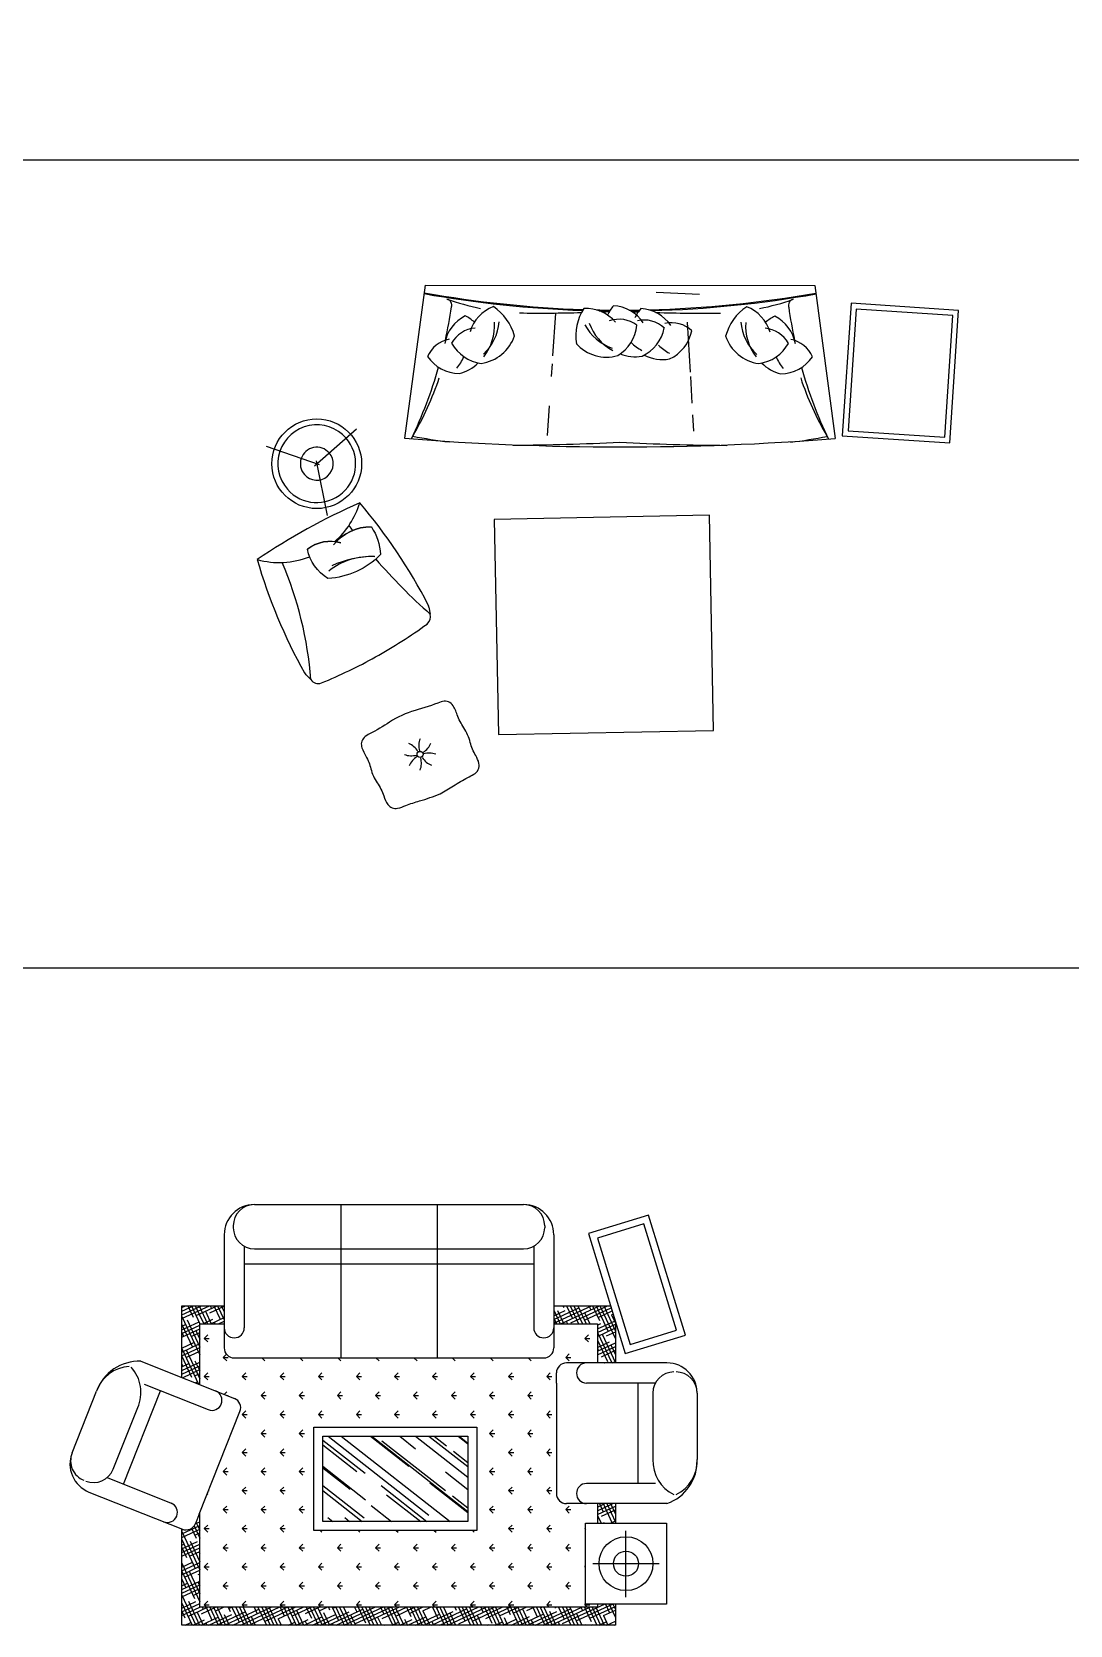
# Model space of a CAD drawing. Header units: millimetres. Extents: x -30782 to 40110, y 35885 to 73818.
# Drawn here: x 5437 to 11224, y 46208 to 55090 of the extents above; entities that cross this region are included whole.
import ezdxf

# ---------------------------------------------------------------- set-up
doc = ezdxf.new("R2010")
doc.units = ezdxf.units.MM
doc.layers.add('www.cad-blocks.net', color=7, linetype='Continuous')

# ---------------------------------------------------------------- blocks, each defined once
blk = doc.blocks.new('A$C0782773B')
for p, q in [((1027.2, 2344.2), (2528, 2344.2)), ((1508.8, 2344.2), (1508.8, 1489.7)), ((2046.4, 2344.2), (2046.4, 1489.7)), ((909.6, 2226.6), (909.6, 2215.4)), ((2645.6, 2226.6), (2645.6, 2215.4)), ((859.2, 2176.2), (859.2, 1545.7)), ((2696, 2176.2), (2696, 1545.7)), ((971.2, 2111.9), (971.2, 1657.7)), ((1027.2, 2097.8), (2528, 2097.8)), ((2584, 2111.9), (2584, 1657.7)), ((971.2, 2013.8), (2584, 2013.8)), ((395.3, 1470.7), (915.7, 1263.8)), ((915.2, 1489.7), (2640, 1489.7)), ((3326.7, 1461.7), (2766.7, 1461.7)), ((413.6, 1342.9), (770.2, 1201.1)), ((2710.7, 1349.7), (2710.7, 1405.7)), ((2710.7, 1349.7), (2710.7, 733.3)), ((3262.5, 1349.7), (2878.7, 1349.7)), ((3164.3, 1349.7), (3164.3, 789.3)), ((11.5, 960), (148, 1303.4)), ((297.8, 785.9), (504.9, 1306.6)), ((3248.3, 1293.7), (3248.3, 924.1)), ((3494.7, 1293.7), (3494.7, 924.1)), ((240.4, 868.9), (377, 1212.4)), ((719.3, 618.3), (947, 1191)), ((206.6, 822.1), (563.2, 680.3)), ((105.5, 741.8), (625.9, 534.9)), ((3262.5, 789.3), (2878.7, 789.3)), ((3326.7, 677.3), (2766.7, 677.3)), ((719.3, 618.3), (698.6, 566.2)), ((2873.3, 567.7), (3323.3, 567.7)), ((2873.3, 117.7), (2873.3, 567.7)), ((3323.3, 567.7), (3323.3, 117.7)), ((3098.3, 156.5), (3098.3, 526.4)), ((2914.5, 342.7), (3284.1, 342.7)), ((3323.3, 117.7), (2873.3, 117.7))]:
    blk.add_line(p, q)
at = {"linetype": 'Continuous'}
for p, q in [((3223.5, 2286.1), (2888.9, 2183.3)), ((3197, 2236.1), (2938.9, 2156.8)), ((3379.1, 1643.5), (3197, 2236.1)), ((3429.1, 1617), (3223.5, 2286.1)), ((2888.9, 2183.3), (3094.6, 1514.2)), ((2938.9, 2156.8), (3121.1, 1564.2)), ((622.9, 1770.7), (643.4, 1780.2)), ((622.9, 1750), (687.8, 1780.2)), ((622.9, 1729.3), (732.1, 1780.2)), ((622.9, 1380.2), (622.9, 1780.2)), ((622.9, 1780.2), (859.2, 1780.2)), ((627.3, 1710.7), (776.5, 1780.2)), ((636.3, 1780.2), (637.5, 1777.5)), ((657, 1780.2), (686.2, 1717.5)), ((677.6, 1780.2), (724.3, 1680.2)), ((698.3, 1780.2), (745, 1680.2)), ((703.2, 1725.4), (820.8, 1780.2)), ((719, 1780.2), (765.7, 1680.2)), ((779.1, 1740.1), (859.2, 1777.4)), ((781.1, 1780.2), (788.2, 1765)), ((801.8, 1780.2), (836.9, 1705)), ((822.5, 1780.2), (859.2, 1701.5)), ((843.2, 1780.2), (859.2, 1745.8)), ((2696, 1682.3), (2906.1, 1780.2)), ((2696, 1780.2), (3012.8, 1780.2)), ((2736, 1680.2), (2950.4, 1780.2)), ((2746.5, 1780.2), (2751.2, 1770.1)), ((2767.2, 1780.2), (2799.9, 1710.1)), ((2787.9, 1780.2), (2834.5, 1680.2)), ((2790.8, 1685.1), (2994.8, 1780.2)), ((2808.5, 1780.2), (2855.2, 1680.2)), ((2829.2, 1780.2), (2875.9, 1680.2)), ((2891.3, 1780.2), (2901.9, 1757.6)), ((2912, 1780.2), (2950.5, 1697.6)), ((2932.7, 1780.2), (2999.2, 1637.5)), ((2953.4, 1780.2), (3039.7, 1595.1)), ((2974, 1780.2), (3039.7, 1639.5)), ((622.9, 1720.3), (722.9, 1505.8)), ((622.9, 1646.6), (719.1, 1691.4)), ((652.2, 1701.6), (722.9, 1550.2)), ((739.5, 1680.2), (795, 1706.1)), ((754.2, 1749.2), (786.3, 1680.2)), ((783.9, 1680.2), (859.2, 1715.4)), ((802.9, 1689.1), (807, 1680.2)), ((828.2, 1680.2), (859.2, 1694.7)), ((855, 1754.8), (859.2, 1756.8)), ((2696, 1703), (2835, 1767.8)), ((2696, 1755.4), (2731, 1680.2)), ((2696, 1723.7), (2759.1, 1753.1)), ((2696, 1711), (2710.4, 1680.2)), ((2717.2, 1754.3), (2751.7, 1680.2)), ((2765.9, 1694.2), (2772.4, 1680.2)), ((2866.7, 1699.8), (3016.1, 1769.5)), ((2867.9, 1741.8), (2896.6, 1680.2)), ((2939.7, 1651.1), (3034.4, 1695.3)), ((2942.6, 1714.5), (3021.7, 1751.4)), ((3018.5, 1729.2), (3027.2, 1733.3)), ((3018.5, 1729.2), (3039.7, 1683.9)), ((3039.7, 1692.8), (3039.7, 1461.7)), ((622.9, 1667.2), (643.2, 1676.7)), ((622.9, 1675.9), (681.6, 1549.8)), ((622.9, 1625.9), (722.9, 1672.5)), ((622.9, 1605.2), (722.9, 1651.8)), ((622.9, 1631.5), (633, 1609.9)), ((674.9, 1608.7), (722.9, 1631.1)), ((700.9, 1641.6), (722.9, 1594.5)), ((722.9, 1340.4), (722.9, 1680.2)), ((722.9, 1680.2), (859.2, 1680.2)), ((747.4, 1598.5), (767.3, 1618.4)), ((2696, 1680.2), (2939.7, 1680.2)), ((2868.8, 1598.5), (2888.7, 1618.4)), ((2916.6, 1681.7), (2917.2, 1680.2)), ((2939.7, 1671.8), (2958.5, 1680.6)), ((2939.7, 1680.2), (2939.7, 1461.7)), ((2939.7, 1630.4), (3039.7, 1677.1)), ((2939.7, 1609.7), (3039.7, 1656.4)), ((2939.7, 1632.1), (3019.1, 1461.7)), ((2965.3, 1621.7), (3039.7, 1462)), ((2990.2, 1612.6), (3039.7, 1635.7)), ((3094.6, 1514.2), (3429.1, 1617)), ((3121.1, 1564.2), (3379.1, 1643.5)), ((622.9, 1543.1), (690.7, 1574.7)), ((622.9, 1522.4), (722.9, 1569.1)), ((622.9, 1501.7), (722.9, 1548.4)), ((622.9, 1542.8), (715.9, 1343.2)), ((646.5, 1492.1), (722.9, 1527.7)), ((647.7, 1534), (722.9, 1372.7)), ((747.4, 1598.5), (775.6, 1598.5)), ((747.4, 1598.5), (767.3, 1578.6)), ((853.5, 1492.5), (871.6, 1510.6)), ((2762.7, 1492.5), (2782.6, 1512.3)), ((2868.8, 1598.5), (2896.9, 1598.5)), ((2868.8, 1598.5), (2888.7, 1578.6)), ((2939.7, 1587.7), (2994.7, 1469.9)), ((2939.7, 1547.7), (3006, 1578.6)), ((2939.7, 1527), (3039.7, 1573.6)), ((2939.7, 1506.3), (3039.7, 1552.9)), ((2939.7, 1543.4), (2946, 1529.9)), ((2961.8, 1495.9), (3039.7, 1532.2)), ((3013.9, 1561.6), (3039.7, 1506.4)), ((3037.7, 1510.6), (3039.7, 1511.5)), ((622.9, 1498.4), (677.1, 1382.2)), ((622.9, 1419), (722.9, 1465.6)), ((622.9, 1439.7), (662.4, 1458.1)), ((622.9, 1454.1), (628.4, 1442.2)), ((622.9, 1398.3), (722.9, 1444.9)), ((625.9, 1379), (722.9, 1424.2)), ((696.4, 1473.9), (722.9, 1417.1)), ((722.4, 1506.8), (722.9, 1507)), ((853.5, 1492.5), (881.6, 1492.5)), ((853.5, 1492.5), (873.4, 1472.6)), ((1068.4, 1489.7), (1085.5, 1472.6)), ((1280.5, 1489.7), (1297.7, 1472.6)), ((1492.7, 1489.7), (1509.8, 1472.6)), ((1704.8, 1489.7), (1721.9, 1472.6)), ((1916.9, 1489.7), (1934.1, 1472.6)), ((2129.1, 1489.7), (2146.2, 1472.6)), ((2341.2, 1489.7), (2358.3, 1472.6)), ((2553.3, 1489.7), (2570.5, 1472.6)), ((2762.7, 1492.5), (2790.8, 1492.5)), ((2762.7, 1492.5), (2782.6, 1472.6)), ((2977.2, 1461.7), (2977.7, 1461.9)), ((3021.6, 1461.7), (3039.7, 1470.2)), ((694.1, 1390.1), (722.9, 1403.5)), ((697.7, 1350.4), (709.9, 1356.1)), ((721.7, 1340.9), (722.9, 1341.5)), ((747.4, 1386.4), (767.3, 1406.3)), ((747.4, 1386.4), (775.6, 1386.4)), ((747.4, 1386.4), (767.3, 1366.5)), ((959.6, 1386.4), (979.5, 1406.3)), ((959.6, 1386.4), (987.7, 1386.4)), ((959.6, 1386.4), (979.5, 1366.5)), ((1171.7, 1386.4), (1191.6, 1406.3)), ((1171.7, 1386.4), (1199.8, 1386.4)), ((1171.7, 1386.4), (1191.6, 1366.5)), ((1383.8, 1386.4), (1403.7, 1406.3)), ((1383.8, 1386.4), (1412, 1386.4)), ((1383.8, 1386.4), (1403.7, 1366.5)), ((1596, 1386.4), (1615.9, 1406.3)), ((1596, 1386.4), (1624.1, 1386.4)), ((1596, 1386.4), (1615.9, 1366.5)), ((1808.1, 1386.4), (1828, 1406.3)), ((1808.1, 1386.4), (1836.2, 1386.4)), ((1808.1, 1386.4), (1828, 1366.5)), ((2020.2, 1386.4), (2040.1, 1406.3)), ((2020.2, 1386.4), (2048.4, 1386.4)), ((2020.2, 1386.4), (2040.1, 1366.5)), ((2232.4, 1386.4), (2252.3, 1406.3)), ((2232.4, 1386.4), (2260.5, 1386.4)), ((2232.4, 1386.4), (2252.3, 1366.5)), ((2444.5, 1386.4), (2464.4, 1406.3)), ((2444.5, 1386.4), (2472.6, 1386.4)), ((2444.5, 1386.4), (2464.4, 1366.5)), ((2656.6, 1386.4), (2676.5, 1406.3)), ((2656.6, 1386.4), (2684.8, 1386.4)), ((2656.6, 1386.4), (2676.5, 1366.5)), ((859.4, 1286.2), (873.4, 1300.2)), ((874.1, 1280.3), (881.6, 1280.3)), ((1065.6, 1280.3), (1085.5, 1300.2)), ((1065.6, 1280.3), (1093.8, 1280.3)), ((1065.6, 1280.3), (1085.5, 1260.4)), ((1277.8, 1280.3), (1297.7, 1300.2)), ((1277.8, 1280.3), (1305.9, 1280.3)), ((1277.8, 1280.3), (1297.7, 1260.4)), ((1489.9, 1280.3), (1509.8, 1300.2)), ((1489.9, 1280.3), (1518, 1280.3)), ((1489.9, 1280.3), (1509.8, 1260.4)), ((1702, 1280.3), (1721.9, 1300.2)), ((1702, 1280.3), (1730.2, 1280.3)), ((1702, 1280.3), (1721.9, 1260.4)), ((1914.2, 1280.3), (1934.1, 1300.2)), ((1914.2, 1280.3), (1942.3, 1280.3)), ((1914.2, 1280.3), (1934.1, 1260.4)), ((2126.3, 1280.3), (2146.2, 1300.2)), ((2126.3, 1280.3), (2154.4, 1280.3)), ((2126.3, 1280.3), (2146.2, 1260.4)), ((2338.4, 1280.3), (2358.3, 1300.2)), ((2338.4, 1280.3), (2366.6, 1280.3)), ((2338.4, 1280.3), (2358.3, 1260.4)), ((2550.6, 1280.3), (2570.5, 1300.2)), ((2550.6, 1280.3), (2578.7, 1280.3)), ((2550.6, 1280.3), (2570.5, 1260.4)), ((959.6, 1174.3), (979.5, 1194.1)), ((959.6, 1174.3), (987.7, 1174.3)), ((959.6, 1174.3), (979.5, 1154.4)), ((1171.7, 1174.3), (1191.6, 1194.1)), ((1171.7, 1174.3), (1199.8, 1174.3)), ((1171.7, 1174.3), (1191.6, 1154.4)), ((1383.8, 1174.3), (1403.7, 1194.1)), ((1383.8, 1174.3), (1412, 1174.3)), ((1383.8, 1174.3), (1403.7, 1154.4)), ((1596, 1174.3), (1615.9, 1194.1)), ((1596, 1174.3), (1624.1, 1174.3)), ((1596, 1174.3), (1615.9, 1154.4)), ((1808.1, 1174.3), (1828, 1194.1)), ((1808.1, 1174.3), (1836.2, 1174.3)), ((1808.1, 1174.3), (1828, 1154.4)), ((2020.2, 1174.3), (2040.1, 1194.1)), ((2020.2, 1174.3), (2048.4, 1174.3)), ((2020.2, 1174.3), (2040.1, 1154.4)), ((2232.4, 1174.3), (2252.3, 1194.1)), ((2232.4, 1174.3), (2260.5, 1174.3)), ((2232.4, 1174.3), (2252.3, 1154.4)), ((2444.5, 1174.3), (2464.4, 1194.1)), ((2444.5, 1174.3), (2472.6, 1174.3)), ((2444.5, 1174.3), (2464.4, 1154.4)), ((2656.6, 1174.3), (2676.5, 1194.1)), ((2656.6, 1174.3), (2684.8, 1174.3)), ((2656.6, 1174.3), (2676.5, 1154.4)), ((1065.6, 1068.2), (1085.5, 1088.1)), ((1065.6, 1068.2), (1093.8, 1068.2)), ((1065.6, 1068.2), (1085.5, 1048.3)), ((1277.8, 1068.2), (1297.7, 1088.1)), ((1277.8, 1068.2), (1305.9, 1068.2)), ((1277.8, 1068.2), (1297.7, 1048.3)), ((1358.2, 528.2), (1358.2, 1102.6)), ((1358.2, 1102.6), (2266.7, 1102.6)), ((2266.7, 1102.6), (2266.7, 528.2)), ((2338.4, 1068.2), (2358.3, 1088.1)), ((2338.4, 1068.2), (2366.6, 1068.2)), ((2338.4, 1068.2), (2358.3, 1048.3)), ((2550.6, 1068.2), (2570.5, 1088.1)), ((2550.6, 1068.2), (2578.7, 1068.2)), ((2550.6, 1068.2), (2570.5, 1048.3)), ((959.6, 962.1), (979.5, 982)), ((1171.7, 962.1), (1191.6, 982)), ((1408.2, 578.2), (1408.2, 1052.6)), ((1408.2, 1052.6), (2216.7, 1052.6)), ((1408.2, 1031.9), (1644.7, 847.1)), ((1408.2, 1005.3), (1598.7, 856.4)), ((1437.7, 1052.6), (1999.3, 613.9)), ((1510.8, 1052.6), (2118.1, 578.2)), ((1674, 1052.6), (1887.9, 885.5)), ((1681.3, 1052.6), (2216.7, 634.3)), ((1738, 1027.4), (2092.6, 750.4)), ((1837.3, 1052.6), (1926.1, 983.2)), ((1925, 1052.6), (2216.7, 824.7)), ((2000.5, 1052.6), (2216.7, 883.7)), ((2029.7, 1052.6), (2097.2, 999.9)), ((2163.7, 1052.6), (2215.4, 1012.3)), ((2168.6, 1052.6), (2216.7, 1015)), ((2216.7, 1052.6), (2216.7, 578.2)), ((2444.5, 962.1), (2464.4, 982)), ((2656.6, 962.1), (2676.5, 982)), ((959.6, 962.1), (987.7, 962.1)), ((959.6, 962.1), (979.5, 942.2)), ((1171.7, 962.1), (1199.8, 962.1)), ((1171.7, 962.1), (1191.6, 942.2)), ((2136.2, 969.5), (2216.7, 906.5)), ((2444.5, 962.1), (2472.6, 962.1)), ((2444.5, 962.1), (2464.4, 942.2)), ((2656.6, 962.1), (2684.8, 962.1)), ((2656.6, 962.1), (2676.5, 942.2)), ((853.5, 856.1), (873.4, 876)), ((853.5, 856.1), (881.6, 856.1)), ((853.5, 856.1), (873.4, 836.2)), ((1065.6, 856.1), (1085.5, 876)), ((1065.6, 856.1), (1093.8, 856.1)), ((1065.6, 856.1), (1085.5, 836.2)), ((1277.8, 856.1), (1297.7, 876)), ((1277.8, 856.1), (1305.9, 856.1)), ((1277.8, 856.1), (1297.7, 836.2)), ((1408.2, 885.3), (1646.9, 698.8)), ((1408.2, 877.7), (1560.4, 758.8)), ((2091.6, 853.9), (2216.7, 756.2)), ((2338.4, 856.1), (2358.3, 876)), ((2338.4, 856.1), (2366.6, 856.1)), ((2338.4, 856.1), (2358.3, 836.2)), ((2550.6, 856.1), (2570.5, 876)), ((2550.6, 856.1), (2578.7, 856.1)), ((2550.6, 856.1), (2570.5, 836.2)), ((764.8, 732.7), (767.3, 730.1)), ((771.7, 750), (775.6, 750)), ((959.6, 750), (979.5, 769.9)), ((959.6, 750), (987.7, 750)), ((959.6, 750), (979.5, 730.1)), ((1171.7, 750), (1191.6, 769.9)), ((1171.7, 750), (1199.8, 750)), ((1171.7, 750), (1191.6, 730.1)), ((1408.2, 778.7), (1640.1, 597.6)), ((1408.2, 750.2), (1628.4, 578.2)), ((1733.4, 777.9), (1989, 578.2)), ((1764.2, 727.1), (1954.8, 578.2)), ((2006.1, 793.2), (2216.7, 628.6)), ((2131.6, 719.9), (2216.7, 653.4)), ((2444.5, 750), (2464.4, 769.9)), ((2444.5, 750), (2472.6, 750)), ((2444.5, 750), (2464.4, 730.1)), ((2656.6, 750), (2676.5, 769.9)), ((2656.6, 750), (2684.8, 750)), ((2656.6, 750), (2676.5, 730.1)), ((722.9, 100), (722.9, 627.2)), ((853.5, 643.9), (873.4, 663.8)), ((853.5, 643.9), (881.6, 643.9)), ((853.5, 643.9), (873.4, 624)), ((1065.6, 643.9), (1085.5, 663.8)), ((1065.6, 643.9), (1093.8, 643.9)), ((1065.6, 643.9), (1085.5, 624)), ((1277.8, 643.9), (1297.7, 663.8)), ((1277.8, 643.9), (1305.9, 643.9)), ((1277.8, 643.9), (1297.7, 624)), ((1678.6, 666.4), (1791.6, 578.2)), ((2338.4, 643.9), (2358.3, 663.8)), ((2338.4, 643.9), (2366.6, 643.9)), ((2338.4, 643.9), (2358.3, 624)), ((2550.6, 643.9), (2570.5, 663.8)), ((2550.6, 643.9), (2578.7, 643.9)), ((2550.6, 643.9), (2570.5, 624)), ((2762.7, 643.9), (2782.6, 663.8)), ((2762.7, 643.9), (2790.8, 643.9)), ((2762.7, 643.9), (2782.6, 624)), ((2939.7, 658.1), (2981, 677.3)), ((2939.7, 637.4), (3025.4, 677.3)), ((2939.7, 677.3), (2939.7, 567.7)), ((2939.7, 616.7), (3039.7, 663.3)), ((2950.4, 677.3), (2971.8, 631.6)), ((2962.7, 606.7), (3039.7, 642.6)), ((2971.1, 677.3), (3020.4, 571.6)), ((2991.8, 677.3), (3039.7, 574.7)), ((3012.5, 677.3), (3039.7, 619.1)), ((3038.6, 621.4), (3039.7, 621.9)), ((3039.7, 677.3), (3039.7, 567.7)), ((622.9, 508.7), (722.9, 555.3)), ((622.9, 0), (622.9, 536.1)), ((622.9, 488), (722.9, 534.6)), ((622.9, 529.4), (630.9, 533.1)), ((676.8, 539.8), (702.9, 483.9)), ((691.3, 553.2), (722.9, 485.4)), ((697.8, 564.3), (722.9, 576)), ((701.9, 574.6), (722.9, 529.8)), ((722.1, 575.7), (722.9, 574.1)), ((747.4, 537.9), (767.3, 557.8)), ((747.4, 537.9), (775.6, 537.9)), ((747.4, 537.9), (767.3, 518)), ((959.6, 537.9), (979.5, 557.8)), ((959.6, 537.9), (987.7, 537.9)), ((959.6, 537.9), (979.5, 518)), ((1171.7, 537.9), (1191.6, 557.8)), ((1171.7, 537.9), (1199.8, 537.9)), ((1171.7, 537.9), (1191.6, 518)), ((2216.7, 578.2), (1408.2, 578.2)), ((1436.7, 600.4), (1465.1, 578.2)), ((1530.9, 599.1), (1557.7, 578.2)), ((2444.5, 537.9), (2464.4, 557.8)), ((2444.5, 537.9), (2472.6, 537.9)), ((2444.5, 537.9), (2464.4, 518)), ((2656.6, 537.9), (2676.5, 557.8)), ((2656.6, 537.9), (2684.8, 537.9)), ((2656.6, 537.9), (2676.5, 518)), ((2868.8, 537.9), (2873.3, 542.4)), ((2868.8, 537.9), (2873.3, 537.9)), ((2868.8, 537.9), (2873.3, 533.3)), ((2939.7, 611.7), (2960.2, 567.7)), ((2967.7, 567.7), (2978.5, 572.7)), ((3012, 567.7), (3039.7, 580.6)), ((622.9, 522.4), (722.9, 307.9)), ((622.9, 478), (698.3, 316.3)), ((622.9, 425.9), (710.8, 466.9)), ((622.9, 446.6), (634.9, 452.2)), ((622.9, 405.3), (722.9, 451.9)), ((668.9, 468.1), (722.9, 352.3)), ((694.9, 500.9), (722.9, 513.9)), ((853.5, 431.8), (873.4, 451.7)), ((1065.6, 431.8), (1085.5, 451.7)), ((1277.8, 431.8), (1297.7, 451.7)), ((2266.7, 528.2), (1358.2, 528.2)), ((1393.5, 528.2), (1403.7, 518)), ((1489.9, 431.8), (1509.8, 451.7)), ((1605.7, 528.2), (1615.9, 518)), ((1702, 431.8), (1721.9, 451.7)), ((1817.8, 528.2), (1828, 518)), ((1914.2, 431.8), (1934.1, 451.7)), ((2029.9, 528.2), (2040.1, 518)), ((2126.3, 431.8), (2146.2, 451.7)), ((2242.1, 528.2), (2252.3, 518)), ((2338.4, 431.8), (2358.3, 451.7)), ((2550.6, 431.8), (2570.5, 451.7)), ((2762.7, 431.8), (2782.6, 451.7)), ((622.9, 433.6), (649.6, 376.3)), ((622.9, 384.6), (722.9, 431.2)), ((666.6, 384.3), (722.9, 410.5)), ((717.6, 408), (722.9, 396.7)), ((853.5, 431.8), (881.6, 431.8)), ((853.5, 431.8), (873.4, 411.9)), ((1065.6, 431.8), (1093.8, 431.8)), ((1065.6, 431.8), (1085.5, 411.9)), ((1277.8, 431.8), (1305.9, 431.8)), ((1277.8, 431.8), (1297.7, 411.9)), ((1489.9, 431.8), (1518, 431.8)), ((1489.9, 431.8), (1509.8, 411.9)), ((1702, 431.8), (1730.2, 431.8)), ((1702, 431.8), (1721.9, 411.9)), ((1914.2, 431.8), (1942.3, 431.8)), ((1914.2, 431.8), (1934.1, 411.9)), ((2126.3, 431.8), (2154.4, 431.8)), ((2126.3, 431.8), (2146.2, 411.9)), ((2338.4, 431.8), (2366.6, 431.8)), ((2338.4, 431.8), (2358.3, 411.9)), ((2550.6, 431.8), (2578.7, 431.8)), ((2550.6, 431.8), (2570.5, 411.9)), ((2762.7, 431.8), (2790.8, 431.8)), ((2762.7, 431.8), (2782.6, 411.9)), ((622.9, 322.5), (682.4, 350.3)), ((622.9, 301.8), (722.9, 348.4)), ((622.9, 344.9), (722.9, 130.5)), ((622.9, 281.1), (722.9, 327.8)), ((622.9, 300.5), (693.7, 148.6)), ((638.2, 267.6), (722.9, 307.1)), ((664.3, 300.4), (722.9, 174.8)), ((714.1, 282.3), (722.9, 286.4)), ((747.4, 325.7), (767.3, 345.6)), ((747.4, 325.7), (775.6, 325.7)), ((747.4, 325.7), (767.3, 305.8)), ((959.6, 325.7), (979.5, 345.6)), ((959.6, 325.7), (987.7, 325.7)), ((959.6, 325.7), (979.5, 305.8)), ((1171.7, 325.7), (1191.6, 345.6)), ((1171.7, 325.7), (1199.8, 325.7)), ((1171.7, 325.7), (1191.6, 305.8)), ((1383.8, 325.7), (1403.7, 345.6)), ((1383.8, 325.7), (1412, 325.7)), ((1383.8, 325.7), (1403.7, 305.8)), ((1596, 325.7), (1615.9, 345.6)), ((1596, 325.7), (1624.1, 325.7)), ((1596, 325.7), (1615.9, 305.8)), ((1808.1, 325.7), (1828, 345.6)), ((1808.1, 325.7), (1836.2, 325.7)), ((1808.1, 325.7), (1828, 305.8)), ((2020.2, 325.7), (2040.1, 345.6)), ((2020.2, 325.7), (2048.4, 325.7)), ((2020.2, 325.7), (2040.1, 305.8)), ((2232.4, 325.7), (2252.3, 345.6)), ((2232.4, 325.7), (2260.5, 325.7)), ((2232.4, 325.7), (2252.3, 305.8)), ((2444.5, 325.7), (2464.4, 345.6)), ((2444.5, 325.7), (2472.6, 325.7)), ((2444.5, 325.7), (2464.4, 305.8)), ((2656.6, 325.7), (2676.5, 345.6)), ((2656.6, 325.7), (2684.8, 325.7)), ((2656.6, 325.7), (2676.5, 305.8)), ((2868.8, 325.7), (2873.3, 330.3)), ((2868.8, 325.7), (2873.3, 325.7)), ((2868.8, 325.7), (2873.3, 321.2)), ((622.9, 256.2), (645, 208.7)), ((622.9, 198.4), (722.9, 245)), ((622.9, 219.1), (654.1, 233.6)), ((622.9, 177.7), (722.9, 224.3)), ((622.9, 157), (722.9, 203.6)), ((685.8, 165.6), (722.9, 182.9)), ((713, 240.4), (722.9, 219.2)), ((853.5, 219.7), (873.4, 239.6)), ((853.5, 219.7), (881.6, 219.7)), ((853.5, 219.7), (873.4, 199.8)), ((1065.6, 219.7), (1085.5, 239.6)), ((1065.6, 219.7), (1093.8, 219.7)), ((1065.6, 219.7), (1085.5, 199.8)), ((1277.8, 219.7), (1297.7, 239.6)), ((1277.8, 219.7), (1305.9, 219.7)), ((1277.8, 219.7), (1297.7, 199.8)), ((1489.9, 219.7), (1509.8, 239.6)), ((1489.9, 219.7), (1518, 219.7)), ((1489.9, 219.7), (1509.8, 199.8)), ((1702, 219.7), (1721.9, 239.6)), ((1702, 219.7), (1730.2, 219.7)), ((1702, 219.7), (1721.9, 199.8)), ((1914.2, 219.7), (1934.1, 239.6)), ((1914.2, 219.7), (1942.3, 219.7)), ((1914.2, 219.7), (1934.1, 199.8)), ((2126.3, 219.7), (2146.2, 239.6)), ((2126.3, 219.7), (2154.4, 219.7)), ((2126.3, 219.7), (2146.2, 199.8)), ((2338.4, 219.7), (2358.3, 239.6)), ((2338.4, 219.7), (2366.6, 219.7)), ((2338.4, 219.7), (2358.3, 199.8)), ((2550.6, 219.7), (2570.5, 239.6)), ((2550.6, 219.7), (2578.7, 219.7)), ((2550.6, 219.7), (2570.5, 199.8)), ((2762.7, 219.7), (2782.6, 239.6)), ((2762.7, 219.7), (2790.8, 219.7)), ((2762.7, 219.7), (2782.6, 199.8)), ((622.9, 167.4), (700.9, 0)), ((622.9, 94.9), (701.6, 131.7)), ((622.9, 123.1), (680.3, 0)), ((622.9, 74.2), (722.9, 120.9)), ((622.9, 115.6), (625.7, 116.9)), ((622.9, 53.5), (722.9, 100.2)), ((657.4, 49), (766.8, 100)), ((659.7, 132.8), (721.6, 0)), ((2939.7, 100), (722.9, 100)), ((733.3, 63.7), (811.2, 100)), ((737.1, 100), (742.4, 88.6)), ((747.4, 113.6), (767.3, 133.5)), ((747.4, 113.6), (775.6, 113.6)), ((747.4, 113.6), (761, 100)), ((757.8, 100), (791.1, 28.5)), ((778.4, 100), (825.1, 0)), ((799.1, 100), (845.8, 0)), ((809.2, 78.4), (855.6, 100)), ((819.8, 100), (866.5, 0)), ((881.9, 100), (893, 76.1)), ((885.1, 93.1), (899.9, 100)), ((902.6, 100), (941.7, 16)), ((907.3, 0), (1121.8, 100)), ((923.3, 100), (969.9, 0)), ((943.9, 100), (990.6, 0)), ((951.7, 0), (1166.1, 100)), ((959.6, 113.6), (979.5, 133.5)), ((959.6, 113.6), (987.7, 113.6)), ((959.6, 113.6), (973.2, 100)), ((964.6, 100), (1011.3, 0)), ((1008.6, 5.8), (1210.5, 100)), ((1026.7, 100), (1043.7, 63.6)), ((1047.4, 100), (1092.4, 3.5)), ((1068.1, 100), (1114.7, 0)), ((1084.4, 20.5), (1254.9, 100)), ((1088.8, 100), (1135.4, 0)), ((1111.7, 95.3), (1156.1, 0)), ((1160.3, 35.2), (1299.2, 100)), ((1171.5, 100), (1194.3, 51.1)), ((1171.7, 113.6), (1191.6, 133.5)), ((1171.7, 113.6), (1199.8, 113.6)), ((1171.7, 113.6), (1185.3, 100)), ((1192.2, 100), (1238.8, 0)), ((1212.9, 100), (1259.5, 0)), ((1233.6, 100), (1280.2, 0)), ((1236.2, 49.9), (1343.6, 100)), ((1295.7, 100), (1296.3, 98.6)), ((1312.1, 64.6), (1388, 100)), ((1316.3, 100), (1345, 38.6)), ((1337, 100), (1383.7, 0)), ((1357.7, 100), (1404.3, 0)), ((1378.4, 100), (1425, 0)), ((1383.8, 113.6), (1403.7, 133.5)), ((1383.8, 113.6), (1412, 113.6)), ((1383.8, 113.6), (1397.4, 100)), ((1388, 79.3), (1432.3, 100)), ((1439.7, 0), (1631.6, 89.5)), ((1440.5, 100), (1446.9, 86.1)), ((1461.2, 100), (1495.6, 26.1)), ((1463.9, 94), (1476.7, 100)), ((1481.8, 100), (1528.5, 0)), ((1484.1, 0), (1698.5, 100)), ((1502.5, 100), (1549.2, 0)), ((1523.2, 100), (1569.9, 0)), ((1528.5, 0), (1742.9, 100)), ((1585.3, 100), (1597.6, 73.6)), ((1587.4, 6.8), (1787.3, 100)), ((1596, 113.6), (1615.9, 133.5)), ((1596, 113.6), (1624.1, 113.6)), ((1596, 113.6), (1609.6, 100)), ((1606, 100), (1646.3, 13.6)), ((1626.7, 100), (1673.3, 0)), ((1647.4, 100), (1694, 0)), ((1663.3, 21.5), (1831.6, 100)), ((1668, 100), (1714.7, 0)), ((1730.1, 100), (1748.2, 61.1)), ((1739.2, 36.2), (1876, 100)), ((1750.8, 100), (1796.9, 1.1)), ((1771.5, 100), (1818.1, 0)), ((1792.2, 100), (1838.8, 0)), ((1808.1, 113.6), (1828, 133.5)), ((1808.1, 113.6), (1836.2, 113.6)), ((1808.1, 113.6), (1821.7, 100)), ((1815.1, 50.9), (1920.4, 100)), ((1816.2, 92.8), (1859.5, 0)), ((1874.9, 100), (1898.9, 48.6)), ((1891, 65.6), (1964.7, 100)), ((1895.6, 100), (1942.2, 0)), ((1916.3, 100), (1962.9, 0)), ((1937, 100), (1983.6, 0)), ((1966.9, 80.3), (2009.1, 100)), ((1999.1, 100), (2000.8, 96.2)), ((2016.5, 0), (2210.4, 90.4)), ((2019.7, 100), (2049.5, 36.1)), ((2020.2, 113.6), (2040.1, 133.5)), ((2020.2, 113.6), (2048.4, 113.6)), ((2020.2, 113.6), (2033.8, 100)), ((2040.4, 100), (2087.1, 0)), ((2042.8, 95), (2053.5, 100)), ((2060.8, 0), (2275.3, 100)), ((2061.1, 100), (2107.8, 0)), ((2081.8, 100), (2128.4, 0)), ((2105.2, 0), (2319.7, 100)), ((2143.9, 100), (2151.5, 83.6)), ((2164.6, 100), (2200.2, 23.6)), ((2166.2, 7.8), (2364, 100)), ((2185.2, 100), (2231.9, 0)), ((2205.9, 100), (2252.6, 0)), ((2226.6, 100), (2273.3, 0)), ((2232.4, 113.6), (2252.3, 133.5)), ((2232.4, 113.6), (2260.5, 113.6)), ((2232.4, 113.6), (2246, 100)), ((2242.1, 22.5), (2408.4, 100)), ((2288.7, 100), (2302.1, 71.1)), ((2309.4, 100), (2350.8, 11.1)), ((2318, 37.2), (2452.8, 100)), ((2330.1, 100), (2376.7, 0)), ((2350.8, 100), (2397.4, 0)), ((2371.4, 100), (2418.1, 0)), ((2393.9, 51.9), (2497.1, 100)), ((2433.5, 100), (2452.8, 58.6)), ((2444.5, 113.6), (2464.4, 133.5)), ((2444.5, 113.6), (2472.6, 113.6)), ((2444.5, 113.6), (2458.1, 100)), ((2454.2, 100), (2500.8, 0)), ((2469.8, 66.6), (2541.5, 100)), ((2474.9, 100), (2521.5, 0)), ((2495.6, 100), (2542.2, 0)), ((2520.8, 90.3), (2562.9, 0)), ((2545.7, 81.3), (2585.9, 100)), ((2578.3, 100), (2603.4, 46.1)), ((2593.2, 0), (2789.2, 91.4)), ((2599, 100), (2645.6, 0)), ((2619.7, 100), (2666.3, 0)), ((2621.6, 96), (2630.2, 100)), ((2637.6, 0), (2852.1, 100)), ((2640.4, 100), (2687, 0)), ((2656.6, 113.6), (2676.5, 133.5)), ((2656.6, 113.6), (2684.8, 113.6)), ((2656.6, 113.6), (2670.2, 100)), ((2682, 0), (2896.4, 100)), ((2702.5, 100), (2705.4, 93.7)), ((2723.1, 100), (2754.1, 33.6)), ((2743.8, 100), (2790.5, 0)), ((2745, 8.7), (2978.7, 117.7)), ((2764.5, 100), (2811.2, 0)), ((2785.2, 100), (2831.8, 0)), ((2820.9, 23.4), (3023, 117.7)), ((2847.3, 100), (2856.1, 81.2)), ((2868, 100), (2904.7, 21.1)), ((2868.8, 113.6), (2873.3, 118.1)), ((2868.8, 113.6), (2896.9, 113.6)), ((2868.8, 113.6), (2882.4, 100)), ((2888.7, 100), (2935.3, 0)), ((2896.8, 38.1), (3039.7, 104.7)), ((2909.3, 100), (2956, 0)), ((2930, 100), (2976.7, 0)), ((2939.7, 117.7), (2939.7, 100)), ((2983.9, 117.7), (3006.7, 68.7)), ((3004.5, 117.7), (3039.7, 42.3)), ((3025.2, 117.7), (3039.7, 86.7)), ((3039.7, 117.7), (3039.7, 0)), ((622.9, 78.7), (640.4, 41)), ((641.1, 0), (673.3, 15)), ((685.5, 0), (749.2, 29.7)), ((708.4, 72.7), (742.3, 0)), ((729.9, 0), (825.1, 44.4)), ((757.1, 12.7), (763, 0)), ((774.2, 0), (901, 59.1)), ((818.6, 0), (976.9, 73.8)), ((859, 60.2), (887.1, 0)), ((863, 0), (1052.8, 88.5)), ((907.7, 0.2), (907.8, 0)), ((1009.7, 47.7), (1032, 0)), ((1160.3, 35.2), (1176.8, 0)), ((1173.5, 0), (1176.2, 1.2)), ((1217.9, 0), (1252.1, 15.9)), ((1262.3, 82.8), (1300.9, 0)), ((1262.3, 0), (1328, 30.7)), ((1306.6, 0), (1403.9, 45.4)), ((1311, 22.7), (1321.6, 0)), ((1351, 0), (1479.8, 60.1)), ((1395.4, 0), (1555.7, 74.8)), ((1413, 70.3), (1445.7, 0)), ((1461.6, 10.2), (1466.4, 0)), ((1563.6, 57.8), (1590.5, 0)), ((1714.3, 45.3), (1735.4, 0)), ((1750.3, 0), (1755, 2.2)), ((1794.6, 0), (1830.9, 16.9)), ((1839, 0), (1906.8, 31.6)), ((1864.9, 32.8), (1880.2, 0)), ((1883.4, 0), (1982.7, 46.3)), ((1927.7, 0), (2058.6, 61)), ((1966.9, 80.3), (2004.3, 0)), ((1972.1, 0), (2134.5, 75.7)), ((2015.6, 20.3), (2025, 0)), ((2117.5, 67.8), (2149.1, 0)), ((2166.2, 7.8), (2169.8, 0)), ((2268.2, 55.3), (2293.9, 0)), ((2327, 0), (2333.8, 3.2)), ((2371.4, 0), (2409.7, 17.9)), ((2415.8, 0), (2485.6, 32.6)), ((2418.8, 42.8), (2438.8, 0)), ((2460.1, 0), (2561.5, 47.3)), ((2504.5, 0), (2637.4, 62)), ((2548.9, 0), (2713.3, 76.7)), ((2569.5, 30.3), (2583.6, 0)), ((2671.4, 77.8), (2707.7, 0)), ((2720.1, 17.8), (2728.4, 0)), ((2822.1, 65.3), (2852.5, 0)), ((2870.8, 5.3), (2873.2, 0)), ((2903.8, 0), (2912.7, 4.1)), ((2948.2, 0), (2988.6, 18.8)), ((2972.7, 52.8), (3039.7, 84.1)), ((2972.7, 52.8), (2997.3, 0)), ((2992.5, 0), (3039.7, 22)), ((3036.9, 0), (3039.7, 1.3)), ((3039.7, 0), (622.9, 0))]:
    blk.add_line(p, q, dxfattribs=at)
for radius in [150, 70]:
    blk.add_circle((3098.3, 342.7), radius)
for centre, radius, start, end in [((1027.2, 2176.2), 168, 90, 180), ((1027.2, 2226.6), 117.6, 90, 180), ((2528, 2176.2), 168, 0, 90), ((2528, 2226.6), 117.6, 0, 90), ((1027.2, 2215.4), 117.6, 180, 270), ((2528, 2215.4), 117.6, 270, 0), ((915.2, 1657.7), 56, 180, 0), ((2640, 1657.7), 56, 180, 0), ((915.2, 1545.7), 56, 180, 270), ((2640, 1545.7), 56, 270, 0), ((384.7, 1219.9), 251, 87.58486, 160.56102), ((344, 1235.6), 207.4, 93.90694, 160.90146), ((187.9, 1297.6), 207.4, 335.733, 42.72752), ((2766.7, 1405.7), 56, 90, 180), ((2878.7, 1405.7), 56, 90, 270), ((3326.7, 1293.7), 168, 0, 90), ((3365.9, 1293.7), 117.6, 90, 180), ((3377.1, 1293.7), 117.6, 0, 90), ((790.9, 1253.1), 56, 248.31723, 68.31723), ((895, 1211.7), 56, 338.31723, 68.31723), ((167.6, 897.9), 168, 158.31723, 248.31723), ((120.8, 916.5), 117.6, 158.31723, 248.31723), ((3455.5, 914.8), 207.4, 177.41577, 244.41029), ((3243.9, 914.3), 251, 289.26763, 2.24379), ((3287.6, 914.8), 207.4, 295.58971, 2.58423), ((131.2, 912.4), 117.6, 248.31723, 338.31723), ((2766.7, 733.3), 56, 180, 270), ((2878.7, 733.3), 56, 90, 270), ((542.5, 628.3), 56, 248.31723, 68.31723), ((646.6, 586.9), 56, 248.31723, 338.31723)]:
    blk.add_arc(centre, radius, start, end)
blk = doc.blocks.new('A$C25213C04')
for p, q in [((2062.9, 2926.7, 1584), (1414.8, 2359.6, 1584)), ((2062.9, 2926.7, 1584), (3696.9, 1495.2, 1584)), ((961.2, 2560.8), (805.3, 2830.7)), ((961.2, 2589.7), (805.3, 2319.7)), ((936.2, 2575.2), (1247.8, 2575.2)), ((2506.3, 2330, 1584), (2337.8, 2162.5, 1584)), ((2306, 2130.8, 1584), (2256.1, 2081.2, 1584)), ((3178.3, 1880.8), (3005.2, 2048.2)), ((2140, 1965.9, 1584), (2022.1, 1848.6, 1584)), ((3026.2, 1810.7, 1584), (2854.2, 1588.8, 1584)), ((1492.9, 1690.8), (720.3, 772.6)), ((2411.1, 918.2), (1492.9, 1690.8)), ((2839.3, 1569.7, 1584), (2748, 1452, 1584)), ((3696.9, 1495.2, 1584), (3220.1, 778.1, 1584)), ((2708.3, 1400.8, 1584), (2652.7, 1329, 1584)), ((3782.6, 1287.5), (3259.5, 764.1)), ((3782.6, 1245.1), (3302, 764.1)), ((4207, 863.5), (3782.6, 1287.5)), ((4164.6, 863.4), (3782.6, 1245.1)), ((1638.4, 0), (2411.1, 918.2)), ((3684, 340), (4207, 863.5)), ((3684, 382.4), (4164.6, 863.4)), ((720.3, 772.6), (1638.4, 0)), ((3259.5, 764.1), (3684, 340)), ((3302, 764.1), (3684, 382.4))]:
    blk.add_line(p, q)
at = {"linetype": 'ByBlock'}
for p, q in [((133.2, 1730), (136.1, 1691.3)), ((896.4, 1561), (876.9, 1527.5))]:
    blk.add_line(p, q, dxfattribs=at)
blk.add_lwpolyline([(725.4, 2173.5, -0.232884), (949.9, 2110, -0.135002), (886.7, 1960, -0.190823), (579, 2053, -0.215879), (600.4, 2250.5, -0.243587), (763.7, 2154.9, 4.263709)], format="xyb")
blk.add_lwpolyline([(471.7, 696.5, 0.343499), (533.4, 723.1, 0.070096), (548.2, 767.4, -0.063818), (573.1, 842.6, 0.079553), (601, 927.9, -0.057815), (620, 1006.6, 0.080725), (636.8, 1067.6, 0.324043), (600, 1119.9, -0.019241), (458.8, 1178.8, 0.08432), (309.5, 1223.3, -0.023422), (183.1, 1248.1, 0.070372), (145.7, 1252.8, 0.295986), (99.7, 1217.3, 0.032258), (85.6, 1168.5, -0.067929), (59.7, 1096.9, 0.081366), (35.1, 1015.6, -0.070774), (14.7, 935.6, 0.059814), (0.2, 884.6, 0.300433), (27.5, 833.1, 0.039992), (72.2, 814.6, -0.020153), (146.6, 783.5, 0.038402), (258.9, 738.6, 0.019707), (344.4, 722.1, -0.015856), (434.7, 704.7, 0.018827), (471.7, 696.5, 1.060826)], format="xyb", dxfattribs=at)
at = {"linetype": 'ByBlock', "flags": 128}
blk.add_lwpolyline([(324.4, 992.9, -1), (314.1, 960.4, -1)], format="xyb", close=True, dxfattribs=at)
blk.add_circle((952.8, 2575.2), 250)
for centre, radius, start, end in [((6903.5, 6803.8, 1584), 6249.7, 218.71217, 226.87144), ((6904.2, 6804.5, 1584), 6245.7, 218.71727, 226.89716), ((2075, 2768.3, 1584), 34.6, 301.50274, 35.24705), ((3282.9, 3449, 1584), 1352.2, 209.25553, 217.5058), ((434.7, 4670.5, 1584), 2545.9, 306.40435, 310.64582), ((2031.3, 2594.3, 1584), 222.3, 173.77016, 227.31467), ((1881.4, 2465, 1584), 169.1, 60.105, 114.99182), ((2065.1, 2440.1, 1584), 216.9, 75.82169, 128.26017), ((2178.1, 2539.4, 1584), 222.3, 167.77016, 221.31467), ((2015.5, 2426.5, 1584), 169.1, 54.105, 108.99182), ((2195.5, 2382.5, 1584), 216.9, 69.82169, 122.26017), ((1855.7, 2548, 1584), 281.8, 8.70057, 21.3114), ((1998.6, 2511.7, 1584), 281.8, 333.44138, 15.3114), ((434.7, 4670.5, 1584), 2545.9, 293.27113, 302.90224), ((1992.8, 2687.9, 1584), 281.8, 280.85904, 322.72906), ((2043.8, 2704.5, 1584), 281.8, 271.89034, 313.76036), ((908, 3982.6, 1584), 1733.1, 288.45574, 300.30406), ((1985.6, 2631.3, 1584), 226.2, 242.35832, 273.81288), ((1838, 2737.8, 1584), 281.8, 280.85904, 296.21715), ((7977.9, 8700.6, 1584), 8396.1, 227.97171, 230.32915), ((741.7, 2652.3), 469.7, 213.69276, 250.06668), ((-111.4, -1285.9), 3706.6, 72.71917, 82.83496), ((12303.2, 12967.3, 1584), 15201.3, 224.25214, 233.30748), ((3562.2, 3959.8, 1584), 2657.3, 217.59408, 222.04352), ((2136.4, 2581, 1584), 226.2, 236.35832, 300.77749), ((-1544.1, 2941.7), 2094.4, 323.34409, 341.80428), ((589.7, 2045), 205.7, 32.28245, 87.04198), ((741.7, 2652.3), 469.7, 270.12125, 301.86137), ((2720.2, 1975.3, 1584), 281.8, 105.78772, 147.65774), ((2507.9, 2077.2, 1584), 216.9, 358.83896, 51.27744), ((773.2, 1913.9), 263.9, 47.99914, 100.43762), ((2861.9, 2113.6, 1584), 281.8, 167.33876, 209.20878), ((2874, 2061.4, 1584), 281.8, 158.37007, 200.24009), ((6904.2, 6804.5, 1584), 6245.7, 227.57114, 228.28033), ((6903.5, 6803.8, 1584), 6249.7, 227.71937, 228.25189), ((7977.9, 8700.6, 1584), 8396.1, 231.1014, 231.38928), ((2825.1, 1871.7, 1584), 281.8, 99.78772, 112.39856), ((2624.5, 1995.3, 1584), 216.9, 352.83896, 45.27744), ((591.4, 1710.1), 371.3, 44.93502, 87.20841), ((486.7, 1559.3), 554.2, 48.42215, 73.84841), ((2708.3, 2129.1, 1584), 226.2, 180.32164, 244.7408), ((2638.5, 1945.8, 1584), 169.1, 12.1073, 66.99413), ((6904.2, 6804.5, 1584), 6245.7, 229.24634, 229.78706), ((6903.5, 6803.8, 1584), 6249.7, 229.32729, 229.75243), ((8642.5, 8118.4, 1584), 8396.1, 226.21079, 226.46148), ((2651.2, 2143.3, 1584), 222.3, 259.78445, 313.32897), ((2930.1, 1759.3, 1584), 281.8, 99.78772, 112.39856), ((2740.7, 1850.9, 1584), 169.1, 6.1073, 60.99413), ((2729.6, 1882.9, 1584), 216.9, 352.83896, 45.27744), ((6904.2, 6804.5, 1584), 6245.7, 230.25133, 238.84235), ((6903.5, 6803.8, 1584), 6249.7, 230.38551, 238.84744), ((8642.5, 8118.4, 1584), 8396.1, 227.1305, 229.58791), ((10965.9, 12497.8, 1584), 13958.2, 229.19734, 231.63988), ((2829.3, 2025.9, 1584), 226.2, 207.28625, 238.7408), ((2774, 2046, 1584), 222.3, 253.78445, 307.32897), ((2996.8, 1954.6, 1584), 281.8, 184.88198, 200.24009), ((2845.8, 1738.5, 1584), 169.1, 6.1073, 60.99413), ((2934.4, 1913.5, 1584), 226.2, 201.86085, 238.7408), ((3101.8, 1842.2, 1584), 281.8, 184.88198, 200.24009), ((2879, 1933.6, 1584), 222.3, 253.78445, 307.32897), ((3344.6, 1522.6, 1584), 226.2, 156.78213, 221.2013), ((3294, 1376.8, 1584), 281.8, 82.24821, 124.11823), ((3479.2, 1447, 1584), 281.8, 143.79926, 185.66928), ((3140.1, 1555.1, 1584), 216.9, 335.29945, 27.73793), ((4054.3, 2773.3, 1584), 1352.2, 240.05382, 248.30409), ((12013.6, 11579.9, 1584), 13958.2, 225.91974, 228.36228), ((3469.4, 1394.3, 1584), 281.8, 134.83056, 176.70058), ((3348.8, 1239.9, 1584), 281.8, 76.24821, 88.85905), ((3214.3, 1433.3, 1584), 216.9, 329.29945, 21.73793), ((3538.3, 1486.3, 1584), 34.6, 62.31256, 156.05688), ((3207.4, 1382.4, 1584), 169.1, 348.56779, 43.45462), ((5639.8, 110.5, 1584), 2545.9, 146.9138, 151.15526), ((3297.9, 1558.4, 1584), 222.3, 236.24495, 289.78946), ((3414.3, 1379.6, 1584), 226.2, 183.74674, 215.2013), ((3539.3, 1247.4, 1584), 281.8, 161.34247, 176.70058), ((3263.2, 1254.5, 1584), 169.1, 342.56779, 37.45462), ((3371.6, 1420.1, 1584), 222.3, 230.24495, 283.78946), ((5639.8, 110.5, 1584), 2545.9, 154.65738, 164.28849), ((4895.6, 489.2, 1584), 1733.1, 157.25556, 169.10388), ((4523.8, 3117.3, 1584), 2657.3, 235.5161, 239.96554)]:
    blk.add_arc(centre, radius, start, end)
at = {"linetype": 'ByBlock'}
for centre, radius, start, end in [((3117.1, 1103.5), 3051.5, 155.02919, 167.89753), ((-2061.4, 2300.9), 3051.5, 346.20242, 359.10805), ((4036.7, 1939.8), 3186.6, 175.35485, 175.96835), ((4036.7, 1939.8), 3186.6, 179.66411, 187.43449), ((168.2, 1735.5), 35.5, 167.43029, 189.0652), ((186.8, 1685.6), 51, 173.5933, 247.76603), ((1112.4, 4418), 2935.8, 251.22528, 257.77104), ((1097.5, 4417.5), 2932.2, 258.05231, 264.7029), ((826.4, 1555.6), 57.8, 270.40713, 330.86615), ((867.3, 1581.3), 35.5, 325.03474, 346.66965), ((280, 872.1), 108, 80.00682, 116.3761), ((348.6, 1084.4), 108, 207.80499, 244.17428), ((214.7, 1015.9), 108, 350.00682, 26.3761), ((427, 947.3), 108, 117.80499, 154.17428), ((358.5, 1081.2), 108, 260.00682, 296.3761), ((211.5, 1006), 108, 297.80499, 334.17428), ((423.8, 937.4), 108, 170.00682, 206.3761), ((289.9, 868.9), 108, 27.80499, 64.17428)]:
    blk.add_arc(centre, radius, start, end, dxfattribs=at)
for major_axis, start_param, end_param in [((-153.2, 153.2), 3.927057, 7.06865), ((-64.8, 64.8), 3.927057, 7.06865), ((-153.2, 153.2), 0.785465, 3.927057), ((-64.8, 64.8), 0.785465, 3.927057)]:
    blk.add_ellipse((952.8, 2575.2), major_axis=major_axis, ratio=1, start_param=start_param, end_param=end_param)
blk = doc.blocks.new('format')
at = {"color": 155, "true_color": 0x546d8e}
for p, q in [((-27052.7, 54376.6), (40110.2, 54376.6)), ((-27052.7, 49872.7), (40110.2, 49872.7))]:
    blk.add_line(p, q, dxfattribs=at)

msp = doc.modelspace()

# ---------------------------------------------------------------- block references
at = {"rotation": 41.18145700766155}
msp.add_blockref('A$C25213C04', (8003.6, 50116.8), dxfattribs=at)
msp.add_blockref('A$C0782773B', (5650, 46208.4))
at = {"layer": 'www.cad-blocks.net'}
msp.add_blockref('format', (0, 0), dxfattribs=at)

doc.saveas('drawing.dxf')
